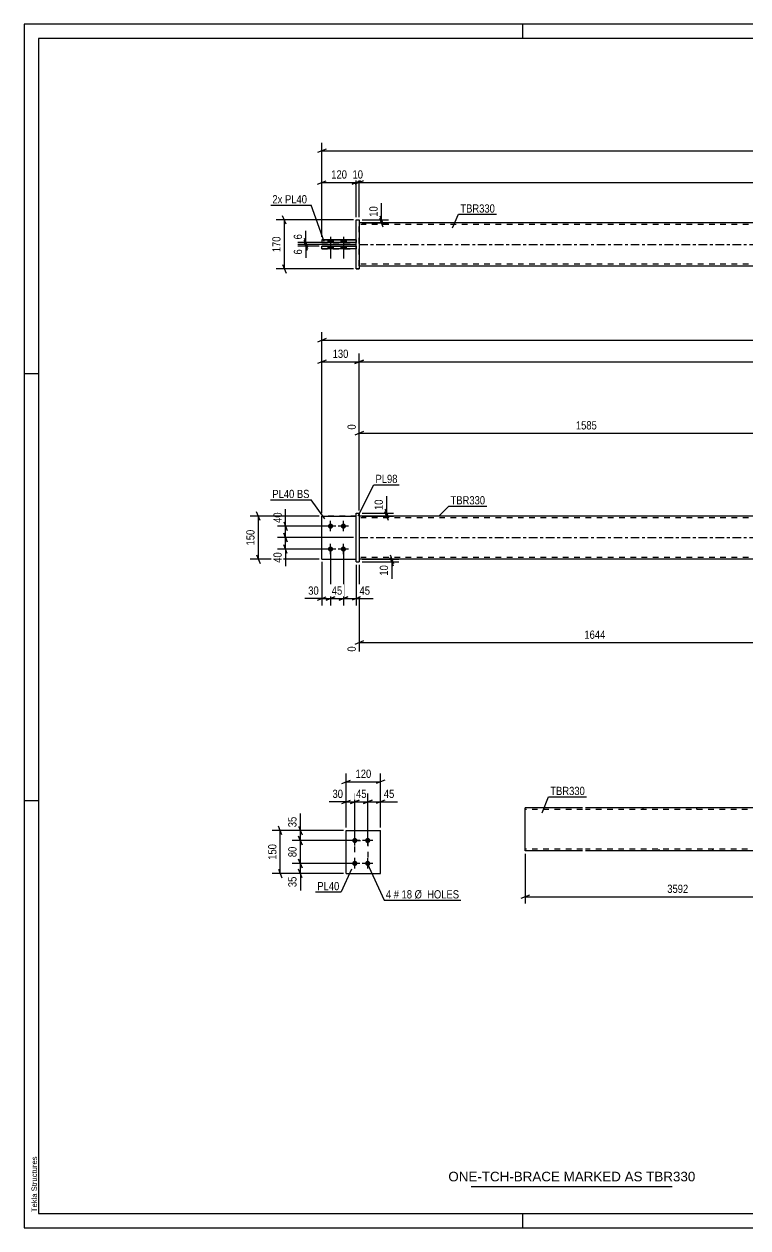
# Model space of a CAD drawing. Header units: millimetres. Extents: x 0 to 594, y 0 to 420.
# Drawn here: x 0 to 252.5, y 0 to 420 of the extents above; entities that cross this region are included whole.
import ezdxf

# ---------------------------------------------------------------- set-up
doc = ezdxf.new("R2010")
doc.units = ezdxf.units.MM
doc.linetypes.add('DXK_LINE_DOT2', pattern=[3.9198, 1.9599, -1.9599])
doc.linetypes.add('DXK_LINE_DOT3', pattern=[5.9187, 2.979, -0.9799, 0.9799, -0.9799])
doc.styles.add('Arial', font='ARIAL.TTF', dxfattribs={"height": 0.2})
doc.styles.add('Arial Narrow', font='ARIALN.TTF', dxfattribs={"height": 0.2})

# ---------------------------------------------------------------- blocks, each defined once
blk = doc.blocks.new('Unknown-580870372-1131')
at = {"color": 5, "linetype": 'Continuous'}
for p, q in [((594, 420), (0, 420)), ((0, 420), (0, 0)), ((174, 415), (174, 420)), ((589, 415), (5, 415)), ((5, 415), (5, 5)), ((5, 298), (0, 298)), ((5, 149), (0, 149)), ((5, 5), (589, 5)), ((174, 0), (174, 5)), ((0, 0), (594, 0))]:
    blk.add_line(p, q, dxfattribs=at)
at = {"color": 174, "linetype": 'Continuous', "style": 'Arial'}
blk.add_text('Tekla Structures', height=1.9102, rotation=90, dxfattribs=at).set_placement((4.5, 5.5))
blk = doc.blocks.new('Part-580870372-2129 - 2123')
at = {"color": 2, "linetype": 'Continuous'}
for p, q in [((112.36, 123.67), (112.36, 138.67)), ((112.36, 138.67), (124.36, 138.67)), ((124.36, 123.67), (124.36, 138.67)), ((112.36, 123.67), (112.36, 123.67)), ((112.36, 123.67), (124.36, 123.67)), ((124.36, 123.67), (124.36, 123.67))]:
    blk.add_line(p, q, dxfattribs=at)
at = {"color": 7, "linetype": 'DXK_LINE_DOT2'}
for p, q in [((112.36, 138.67), (124.36, 138.67)), ((112.36, 123.67), (112.36, 123.67)), ((112.36, 123.67), (124.36, 123.67)), ((124.36, 123.67), (124.36, 123.67))]:
    blk.add_line(p, q, dxfattribs=at)
blk = doc.blocks.new('Bolt-580870372-2162 - 2123')
at = {"linetype": 'Continuous'}
for points in [[(115.36, 134.27), (115.18, 134.29), (115, 134.35), (114.84, 134.45), (114.7, 134.57), (114.58, 134.72), (114.51, 134.9), (114.47, 135.08), (114.47, 135.27), (114.51, 135.45), (114.58, 135.62), (114.7, 135.78), (114.84, 135.9), (115, 136), (115.18, 136.05), (115.36, 136.07), (115.55, 136.05), (115.73, 136), (115.89, 135.9), (116.03, 135.78), (116.14, 135.62), (116.22, 135.45), (116.26, 135.27), (116.26, 135.08), (116.22, 134.9), (116.14, 134.72), (116.03, 134.57), (115.89, 134.45), (115.73, 134.35), (115.55, 134.29)], [(119.86, 134.27), (119.68, 134.29), (119.5, 134.35), (119.34, 134.45), (119.2, 134.57), (119.08, 134.72), (119.01, 134.9), (118.97, 135.08), (118.97, 135.27), (119.01, 135.45), (119.08, 135.62), (119.2, 135.78), (119.34, 135.9), (119.5, 136), (119.68, 136.05), (119.86, 136.07), (120.05, 136.05), (120.23, 136), (120.39, 135.9), (120.53, 135.78), (120.64, 135.62), (120.72, 135.45), (120.76, 135.27), (120.76, 135.08), (120.72, 134.9), (120.64, 134.72), (120.53, 134.57), (120.39, 134.45), (120.23, 134.35), (120.05, 134.29)], [(115.36, 126.27), (115.18, 126.29), (115, 126.35), (114.84, 126.45), (114.7, 126.57), (114.58, 126.72), (114.51, 126.9), (114.47, 127.08), (114.47, 127.27), (114.51, 127.45), (114.58, 127.62), (114.7, 127.78), (114.84, 127.9), (115, 128), (115.18, 128.05), (115.36, 128.07), (115.55, 128.05), (115.73, 128), (115.89, 127.9), (116.03, 127.78), (116.14, 127.62), (116.22, 127.45), (116.26, 127.27), (116.26, 127.08), (116.22, 126.9), (116.14, 126.72), (116.03, 126.57), (115.89, 126.45), (115.73, 126.35), (115.55, 126.29)], [(119.86, 126.27), (119.68, 126.29), (119.5, 126.35), (119.34, 126.45), (119.2, 126.57), (119.08, 126.72), (119.01, 126.9), (118.97, 127.08), (118.97, 127.27), (119.01, 127.45), (119.08, 127.62), (119.2, 127.78), (119.34, 127.9), (119.5, 128), (119.68, 128.05), (119.86, 128.07), (120.05, 128.05), (120.23, 128), (120.39, 127.9), (120.53, 127.78), (120.64, 127.62), (120.72, 127.45), (120.76, 127.27), (120.76, 127.08), (120.72, 126.9), (120.64, 126.72), (120.53, 126.57), (120.39, 126.45), (120.23, 126.35), (120.05, 126.29)]]:
    blk.add_hatch(color=1, dxfattribs=at).paths.add_polyline_path(points)
at = {"color": 1, "linetype": 'Continuous'}
for p, q in [((117.16, 135.17), (113.56, 135.17)), ((115.36, 133.37), (115.36, 136.97)), ((121.66, 135.17), (118.06, 135.17)), ((119.86, 133.37), (119.86, 136.97)), ((117.16, 127.17), (113.56, 127.17)), ((115.36, 125.37), (115.36, 128.97)), ((121.66, 127.17), (118.06, 127.17)), ((119.86, 125.37), (119.86, 128.97))]:
    blk.add_line(p, q, dxfattribs=at)
blk = doc.blocks.new('Part-580870372-1704 - 1676')
at = {"color": 2, "linetype": 'Continuous'}
for p, q in [((103.89, 233.34), (103.89, 248.34)), ((103.89, 248.34), (115.89, 248.34)), ((103.89, 233.34), (103.89, 233.34)), ((103.89, 233.34), (115.89, 233.34))]:
    blk.add_line(p, q, dxfattribs=at)
at = {"color": 7, "linetype": 'DXK_LINE_DOT2'}
for p, q in [((115.89, 248.34), (103.89, 248.34)), ((115.89, 233.34), (115.89, 248.34)), ((103.89, 233.34), (115.89, 233.34)), ((115.89, 233.34), (115.89, 233.34))]:
    blk.add_line(p, q, dxfattribs=at)
blk = doc.blocks.new('Part-580870372-1688 - 1676')
at = {"linetype": 'Continuous'}
blk.add_hatch(color=2, dxfattribs=at).paths.add_polyline_path([(446.08, 248.34), (445.28, 249.74), (446.88, 249.74)])
at = {"color": 2, "linetype": 'Continuous'}
for p, q in [((476.08, 248.34), (116.89, 248.34)), ((446.08, 248.34), (445.28, 249.74)), ((445.28, 249.74), (446.88, 249.74)), ((446.88, 249.74), (446.08, 248.34)), ((476.08, 233.34), (116.89, 233.34))]:
    blk.add_line(p, q, dxfattribs=at)
at = {"color": 7, "linetype": 'DXK_LINE_DOT2'}
for p, q in [((116.89, 248.34), (116.89, 233.34)), ((275.27, 248.34), (275.27, 247.74)), ((293.98, 248.34), (293.98, 247.74)), ((476.08, 248.34), (476.08, 233.34)), ((476.08, 247.74), (116.89, 247.74)), ((476.08, 233.94), (116.89, 233.94)), ((280.95, 233.34), (280.95, 233.94)), ((299.66, 233.34), (299.66, 233.94))]:
    blk.add_line(p, q, dxfattribs=at)
at = {"color": 7, "linetype": 'DXK_LINE_DOT3'}
blk.add_line((116.89, 240.84), (476.08, 240.84), dxfattribs=at)
at = {"color": 2, "linetype": 'Continuous'}
blk.add_circle((446.08, 249.24), 1, dxfattribs=at)
blk = doc.blocks.new('Part-580870372-1709 - 1676')
at = {"color": 7, "linetype": 'DXK_LINE_DOT2'}
for p, q in [((103.89, 233.34), (103.89, 248.34)), ((103.89, 248.34), (115.89, 248.34)), ((115.89, 248.34), (103.89, 248.34)), ((115.89, 233.34), (115.89, 248.34)), ((103.89, 233.34), (103.89, 233.34)), ((103.89, 233.34), (115.89, 233.34)), ((103.89, 233.34), (115.89, 233.34)), ((115.89, 233.34), (115.89, 233.34))]:
    blk.add_line(p, q, dxfattribs=at)
blk = doc.blocks.new('Part-580870372-1714 - 1676')
at = {"color": 2, "linetype": 'Continuous'}
for p, q in [((115.89, 249.34), (116.89, 249.34)), ((115.89, 249.34), (116.89, 249.34)), ((115.89, 232.34), (115.89, 249.34)), ((116.89, 249.34), (116.89, 249.34)), ((116.89, 249.34), (116.89, 249.34)), ((116.89, 249.34), (116.89, 232.34)), ((115.89, 232.34), (116.89, 232.34))]:
    blk.add_line(p, q, dxfattribs=at)
at = {"color": 7, "linetype": 'DXK_LINE_DOT2'}
blk.add_line((115.89, 232.34), (116.89, 232.34), dxfattribs=at)
blk = doc.blocks.new('Bolt-580870372-1721 - 1676')
at = {"linetype": 'Continuous'}
for points in [[(106.89, 245.74), (107.07, 245.72), (107.25, 245.66), (107.42, 245.57), (107.56, 245.44), (107.67, 245.29), (107.74, 245.12), (107.78, 244.93), (107.78, 244.75), (107.74, 244.56), (107.67, 244.39), (107.56, 244.24), (107.42, 244.11), (107.25, 244.02), (107.07, 243.96), (106.89, 243.94), (106.7, 243.96), (106.52, 244.02), (106.36, 244.11), (106.22, 244.24), (106.11, 244.39), (106.03, 244.56), (105.99, 244.75), (105.99, 244.93), (106.03, 245.12), (106.11, 245.29), (106.22, 245.44), (106.36, 245.57), (106.52, 245.66), (106.7, 245.72)], [(111.39, 245.74), (111.57, 245.72), (111.75, 245.66), (111.92, 245.57), (112.06, 245.44), (112.17, 245.29), (112.24, 245.12), (112.28, 244.93), (112.28, 244.75), (112.24, 244.56), (112.17, 244.39), (112.06, 244.24), (111.92, 244.11), (111.75, 244.02), (111.57, 243.96), (111.39, 243.94), (111.2, 243.96), (111.02, 244.02), (110.86, 244.11), (110.72, 244.24), (110.61, 244.39), (110.53, 244.56), (110.49, 244.75), (110.49, 244.93), (110.53, 245.12), (110.61, 245.29), (110.72, 245.44), (110.86, 245.57), (111.02, 245.66), (111.2, 245.72)], [(106.89, 237.74), (107.07, 237.72), (107.25, 237.66), (107.42, 237.57), (107.56, 237.44), (107.67, 237.29), (107.74, 237.12), (107.78, 236.93), (107.78, 236.75), (107.74, 236.56), (107.67, 236.39), (107.56, 236.24), (107.42, 236.11), (107.25, 236.02), (107.07, 235.96), (106.89, 235.94), (106.7, 235.96), (106.52, 236.02), (106.36, 236.11), (106.22, 236.24), (106.11, 236.39), (106.03, 236.56), (105.99, 236.75), (105.99, 236.93), (106.03, 237.12), (106.11, 237.29), (106.22, 237.44), (106.36, 237.57), (106.52, 237.66), (106.7, 237.72)], [(111.39, 237.74), (111.57, 237.72), (111.75, 237.66), (111.92, 237.57), (112.06, 237.44), (112.17, 237.29), (112.24, 237.12), (112.28, 236.93), (112.28, 236.75), (112.24, 236.56), (112.17, 236.39), (112.06, 236.24), (111.92, 236.11), (111.75, 236.02), (111.57, 235.96), (111.39, 235.94), (111.2, 235.96), (111.02, 236.02), (110.86, 236.11), (110.72, 236.24), (110.61, 236.39), (110.53, 236.56), (110.49, 236.75), (110.49, 236.93), (110.53, 237.12), (110.61, 237.29), (110.72, 237.44), (110.86, 237.57), (111.02, 237.66), (111.2, 237.72)]]:
    blk.add_hatch(color=1, dxfattribs=at).paths.add_polyline_path(points)
at = {"color": 1, "linetype": 'Continuous'}
for p, q in [((108.69, 244.84), (105.09, 244.84)), ((106.89, 243.04), (106.89, 246.64)), ((113.19, 244.84), (109.59, 244.84)), ((111.39, 243.04), (111.39, 246.64)), ((108.69, 236.84), (105.09, 236.84)), ((106.89, 235.04), (106.89, 238.64)), ((113.19, 236.84), (109.59, 236.84)), ((111.39, 235.04), (111.39, 238.64))]:
    blk.add_line(p, q, dxfattribs=at)
blk = doc.blocks.new('Part-580870372-1399 - 1368')
at = {"color": 2, "linetype": 'Continuous'}
for p, q in [((115.89, 351.66), (116.89, 351.66)), ((115.89, 334.65), (115.89, 351.66)), ((115.89, 351.65), (116.89, 351.65)), ((116.89, 351.65), (116.89, 351.66)), ((116.89, 351.66), (116.89, 334.65)), ((116.89, 334.65), (115.89, 334.65))]:
    blk.add_line(p, q, dxfattribs=at)
at = {"color": 7, "linetype": 'DXK_LINE_DOT2'}
for p, q in [((115.89, 334.66), (116.89, 334.66)), ((115.89, 334.65), (115.89, 334.66))]:
    blk.add_line(p, q, dxfattribs=at)
blk = doc.blocks.new('Part-580870372-1419 - 1368')
at = {"color": 2, "linetype": 'Continuous'}
for p, q in [((103.89, 342.56), (115.89, 342.56)), ((103.89, 341.55), (103.89, 342.55)), ((115.89, 342.55), (103.89, 342.55)), ((115.89, 341.55), (103.89, 341.55))]:
    blk.add_line(p, q, dxfattribs=at)
at = {"color": 7, "linetype": 'DXK_LINE_DOT2'}
for p, q in [((103.89, 342.55), (103.89, 342.56)), ((103.89, 342.56), (103.89, 342.55)), ((103.89, 341.56), (115.89, 341.56)), ((115.89, 342.56), (115.89, 341.55))]:
    blk.add_line(p, q, dxfattribs=at)
blk = doc.blocks.new('Bolt-580870372-1371 - 1368')
at = {"linetype": 'Continuous'}
for points in [[(105.99, 343.75), (107.79, 343.75), (107.79, 344.75), (105.99, 344.75)], [(105.99, 343.75), (107.79, 343.75), (107.79, 344.75), (105.99, 344.75)], [(110.49, 343.75), (112.29, 343.75), (112.29, 344.75), (110.49, 344.75)], [(110.49, 343.75), (112.29, 343.75), (112.29, 344.75), (110.49, 344.75)], [(105.99, 341.55), (107.79, 341.55), (107.79, 342.55), (105.99, 342.55)], [(105.99, 341.55), (107.79, 341.55), (107.79, 342.55), (105.99, 342.55)], [(110.49, 341.55), (112.29, 341.55), (112.29, 342.55), (110.49, 342.55)], [(110.49, 341.55), (112.29, 341.55), (112.29, 342.55), (110.49, 342.55)]]:
    blk.add_hatch(color=1, dxfattribs=at).paths.add_polyline_path(points)
at = {"color": 1, "linetype": 'Continuous'}
for p, q in [((105.99, 344.75), (105.99, 343.75)), ((105.99, 344.75), (105.99, 343.75)), ((106.89, 345.75), (106.89, 338.25)), ((106.89, 345.75), (106.89, 338.25)), ((107.79, 344.75), (107.79, 343.75)), ((107.79, 344.75), (107.79, 343.75)), ((110.49, 344.75), (110.49, 343.75)), ((110.49, 344.75), (110.49, 343.75)), ((111.39, 345.75), (111.39, 338.25)), ((111.39, 345.75), (111.39, 338.25)), ((112.29, 344.75), (112.29, 343.75)), ((112.29, 344.75), (112.29, 343.75)), ((105.99, 342.55), (105.99, 341.55)), ((105.99, 342.55), (105.99, 341.55)), ((107.79, 342.55), (107.79, 341.55)), ((107.79, 342.55), (107.79, 341.55)), ((110.49, 342.55), (110.49, 341.55)), ((110.49, 342.55), (110.49, 341.55)), ((112.29, 342.55), (112.29, 341.55)), ((112.29, 342.55), (112.29, 341.55))]:
    blk.add_line(p, q, dxfattribs=at)
blk = doc.blocks.new('Part-580870372-1414 - 1368')
at = {"color": 2, "linetype": 'Continuous'}
for p, q in [((103.89, 344.76), (115.89, 344.76)), ((115.89, 344.75), (103.89, 344.75)), ((103.89, 344.75), (103.89, 343.75)), ((115.89, 343.75), (103.89, 343.75))]:
    blk.add_line(p, q, dxfattribs=at)
at = {"color": 7, "linetype": 'DXK_LINE_DOT2'}
for p, q in [((103.89, 344.75), (103.89, 344.76)), ((103.89, 344.76), (103.89, 344.75)), ((115.89, 344.76), (115.89, 343.75)), ((103.89, 343.76), (115.89, 343.76))]:
    blk.add_line(p, q, dxfattribs=at)
blk = doc.blocks.new('Part-580870372-1462 - 1368')
at = {"linetype": 'Continuous'}
blk.add_hatch(color=2, dxfattribs=at).paths.add_polyline_path([(446.08, 343.15), (445.28, 344.55), (446.88, 344.55)])
at = {"color": 2, "linetype": 'Continuous'}
for p, q in [((476.08, 350.65), (116.89, 350.65)), ((446.08, 343.15), (445.28, 344.55)), ((445.28, 344.55), (446.88, 344.55)), ((446.88, 344.55), (446.08, 343.15)), ((275.27, 343.85), (293.98, 343.85)), ((275.27, 343.85), (275.27, 343.75)), ((275.27, 342.55), (275.27, 342.45)), ((275.27, 342.45), (275.27, 342.45)), ((293.98, 342.45), (275.27, 342.45)), ((280.95, 343.85), (280.95, 343.75)), ((280.95, 342.46), (280.95, 342.55)), ((293.98, 342.46), (280.95, 342.46)), ((280.95, 342.46), (280.95, 342.46)), ((293.98, 343.85), (293.98, 342.45)), ((116.89, 335.65), (476.08, 335.65))]:
    blk.add_line(p, q, dxfattribs=at)
at = {"color": 7, "linetype": 'DXK_LINE_DOT2'}
for p, q in [((116.89, 335.65), (116.89, 350.65)), ((476.08, 350.05), (116.89, 350.05)), ((476.08, 335.65), (476.08, 350.65)), ((293.98, 343.85), (275.27, 343.85)), ((275.27, 342.45), (275.27, 343.75)), ((275.27, 342.45), (293.98, 342.45)), ((280.95, 343.86), (280.95, 343.85)), ((280.95, 343.85), (280.95, 343.86)), ((280.95, 343.86), (299.66, 343.86)), ((280.95, 343.86), (280.95, 343.86)), ((280.95, 343.86), (299.66, 343.86)), ((280.95, 343.75), (280.95, 342.46)), ((280.95, 342.46), (299.66, 342.46)), ((299.66, 342.46), (293.98, 342.46)), ((299.66, 343.86), (299.66, 342.46)), ((476.08, 336.25), (116.89, 336.25))]:
    blk.add_line(p, q, dxfattribs=at)
at = {"color": 7, "linetype": 'DXK_LINE_DOT3'}
blk.add_line((116.89, 343.15), (476.08, 343.15), dxfattribs=at)
at = {"color": 2, "linetype": 'Continuous'}
blk.add_circle((446.08, 344.05), 1, dxfattribs=at)
blk = doc.blocks.new('Part-580870372-2399 - 2391')
at = {"color": 2, "linetype": 'Continuous'}
for p, q in [((194.81, 146.53), (174.81, 146.53)), ((174.81, 131.62), (174.81, 146.53)), ((260.2, 146.53), (195.81, 146.53)), ((281.2, 146.53), (261.2, 146.53)), ((281.2, 146.53), (281.2, 146.44)), ((281.2, 146.44), (281.2, 145.33)), ((281.2, 145.33), (281.2, 132.73)), ((174.81, 131.53), (174.81, 131.62)), ((194.81, 131.53), (174.81, 131.53)), ((260.2, 131.53), (195.81, 131.53)), ((281.2, 131.53), (261.2, 131.53)), ((281.2, 131.53), (281.2, 132.73))]:
    blk.add_line(p, q, dxfattribs=at)
at = {"color": 7, "linetype": 'DXK_LINE_DOT2'}
for p, q in [((194.81, 145.93), (174.81, 145.93)), ((260.2, 145.93), (195.81, 145.93)), ((215.81, 146.53), (215.81, 145.93)), ((234.52, 146.53), (234.52, 145.93)), ((281.2, 145.93), (261.2, 145.93)), ((281.2, 145.33), (281.2, 146.18)), ((174.81, 132.13), (174.81, 132.18)), ((194.81, 132.13), (174.81, 132.13)), ((260.2, 132.13), (195.81, 132.13)), ((221.49, 131.53), (221.49, 132.13)), ((240.2, 131.53), (240.2, 132.13)), ((281.2, 132.13), (261.2, 132.13)), ((281.2, 132.18), (281.2, 132.5)), ((281.2, 132.13), (281.2, 132.18))]:
    blk.add_line(p, q, dxfattribs=at)
blk = doc.blocks.new('Rectangle-580870372-2346 - 2123')
at = {"color": 1, "linetype": 'DXK_LINE_DOT2'}
blk.add_lwpolyline([(115.36, 135.17), (119.86, 135.17), (119.86, 127.17), (115.36, 127.17), (115.36, 135.17)], close=True, dxfattribs=at)
blk = doc.blocks.new('StraightDimension-580870372-2262 - 2123')
at = {"color": 7, "linetype": 'Continuous'}
for p, q in [((111.36, 138.67), (93.51, 138.67)), ((95.76, 140.17), (96.96, 137.17)), ((96.36, 135.17), (96.36, 138.67)), ((114.36, 135.17), (93.51, 135.17)), ((96.96, 133.67), (95.76, 136.67))]:
    blk.add_line(p, q, dxfattribs=at)
at = {"color": 0}
blk.add_wipeout([(95.61, 144.05), (91.41, 144.05), (91.41, 139.2), (95.61, 139.2)], dxfattribs=at)
at = {"color": 7, "linetype": 'Continuous'}
blk.add_line((96.36, 138.67), (96.36, 144.58), dxfattribs=at)
blk.add_line((96.36, 138.67), (96.36, 144.58), dxfattribs=at)
at = {"color": 3, "style": 'Arial Narrow'}
blk.add_text('35', height=2.863, rotation=90.0002, dxfattribs=at).set_placement((95.01, 139.8))
blk = doc.blocks.new('StraightDimension-580870372-2239 - 2123')
at = {"color": 7, "linetype": 'Continuous'}
for p, q in [((114.36, 127.17), (93.51, 127.17)), ((95.76, 128.67), (96.96, 125.67)), ((96.36, 123.67), (96.36, 127.17)), ((111.36, 123.67), (93.51, 123.67)), ((96.96, 122.17), (95.76, 125.17))]:
    blk.add_line(p, q, dxfattribs=at)
at = {"color": 0}
blk.add_wipeout([(95.61, 123.15), (91.41, 123.15), (91.41, 118.29), (95.61, 118.29)], dxfattribs=at)
at = {"color": 7, "linetype": 'Continuous'}
blk.add_line((96.36, 123.67), (96.36, 117.77), dxfattribs=at)
blk.add_line((96.36, 123.67), (96.36, 117.77), dxfattribs=at)
at = {"color": 3, "style": 'Arial Narrow'}
blk.add_text('35', height=2.863, rotation=90.0002, dxfattribs=at).set_placement((95.01, 118.89))
blk = doc.blocks.new('StraightDimension-580870372-2252 - 2123')
at = {"color": 7, "linetype": 'Continuous'}
for p, q in [((114.36, 135.17), (93.51, 135.17)), ((95.76, 136.67), (96.96, 133.67)), ((96.36, 127.17), (96.36, 135.17)), ((114.36, 127.17), (93.51, 127.17)), ((96.96, 125.67), (95.76, 128.67))]:
    blk.add_line(p, q, dxfattribs=at)
at = {"color": 0}
blk.add_wipeout([(95.61, 133.6), (91.41, 133.6), (91.41, 128.75), (95.61, 128.75)], dxfattribs=at)
at = {"color": 3, "style": 'Arial Narrow'}
blk.add_text('80', height=2.863, rotation=90.0002, dxfattribs=at).set_placement((95.01, 129.35))
blk = doc.blocks.new('StraightDimension-580870372-2276 - 2123')
at = {"color": 7, "linetype": 'Continuous'}
for p, q in [((111.36, 138.67), (86.51, 138.67)), ((89.96, 137.17), (88.76, 140.17)), ((89.36, 123.67), (89.36, 138.67)), ((111.36, 123.67), (86.51, 123.67)), ((88.76, 125.17), (89.96, 122.17))]:
    blk.add_line(p, q, dxfattribs=at)
at = {"color": 0}
blk.add_wipeout([(88.61, 134.52), (84.41, 134.52), (84.41, 127.83), (88.61, 127.83)], dxfattribs=at)
at = {"color": 3, "style": 'Arial Narrow'}
blk.add_text('150', height=2.863, rotation=90.0002, dxfattribs=at).set_placement((88.01, 128.43))
blk = doc.blocks.new('StraightDimension-580870372-2293 - 2123')
at = {"color": 7, "linetype": 'Continuous'}
for p, q in [((112.36, 139.67), (112.36, 151.52)), ((115.36, 136.17), (115.36, 151.52)), ((110.86, 148.07), (113.86, 149.27)), ((112.36, 148.67), (115.36, 148.67)), ((116.86, 149.27), (113.86, 148.07))]:
    blk.add_line(p, q, dxfattribs=at)
at = {"color": 0}
blk.add_wipeout([(111.84, 149.42), (111.84, 153.62), (106.98, 153.62), (106.98, 149.42)], dxfattribs=at)
at = {"color": 7, "linetype": 'Continuous'}
blk.add_line((112.36, 148.67), (106.46, 148.67), dxfattribs=at)
blk.add_line((112.36, 148.67), (106.46, 148.67), dxfattribs=at)
at = {"color": 3, "style": 'Arial Narrow'}
blk.add_text('30', height=2.863, dxfattribs=at).set_placement((107.58, 150.02))
blk = doc.blocks.new('StraightDimension-580870372-2306 - 2123')
at = {"color": 7, "linetype": 'Continuous'}
for p, q in [((115.36, 136.17), (115.36, 151.52)), ((119.86, 136.17), (119.86, 151.52)), ((113.86, 148.07), (116.86, 149.27)), ((115.36, 148.67), (119.86, 148.67)), ((121.36, 149.27), (118.36, 148.07))]:
    blk.add_line(p, q, dxfattribs=at)
at = {"color": 0}
blk.add_wipeout([(120.04, 149.42), (120.04, 153.62), (115.19, 153.62), (115.19, 149.42)], dxfattribs=at)
at = {"color": 3, "style": 'Arial Narrow'}
blk.add_text('45', height=2.863, dxfattribs=at).set_placement((115.79, 150.02))
blk = doc.blocks.new('StraightDimension-580870372-2316 - 2123')
at = {"color": 7, "linetype": 'Continuous'}
for p, q in [((119.86, 136.17), (119.86, 151.52)), ((124.36, 139.67), (124.36, 151.52)), ((118.36, 148.07), (121.36, 149.27)), ((119.86, 148.67), (124.36, 148.67)), ((125.86, 149.27), (122.86, 148.07))]:
    blk.add_line(p, q, dxfattribs=at)
at = {"color": 0}
blk.add_wipeout([(129.75, 149.42), (129.75, 153.62), (124.89, 153.62), (124.89, 149.42)], dxfattribs=at)
at = {"color": 7, "linetype": 'Continuous'}
blk.add_line((124.36, 148.67), (130.27, 148.67), dxfattribs=at)
blk.add_line((124.36, 148.67), (130.27, 148.67), dxfattribs=at)
at = {"color": 3, "style": 'Arial Narrow'}
blk.add_text('45', height=2.863, dxfattribs=at).set_placement((125.49, 150.02))
blk = doc.blocks.new('StraightDimension-580870372-2330 - 2123')
at = {"color": 7, "linetype": 'Continuous'}
for p, q in [((110.86, 155.07), (113.86, 156.27)), ((112.36, 139.67), (112.36, 158.52)), ((112.36, 155.67), (124.36, 155.67)), ((125.86, 156.27), (122.86, 155.07)), ((124.36, 139.67), (124.36, 158.52))]:
    blk.add_line(p, q, dxfattribs=at)
at = {"color": 0}
blk.add_wipeout([(121.71, 156.42), (121.71, 160.62), (115.02, 160.62), (115.02, 156.42)], dxfattribs=at)
at = {"color": 3, "style": 'Arial Narrow'}
blk.add_text('120', height=2.863, dxfattribs=at).set_placement((115.62, 157.02))
blk = doc.blocks.new('StraightDimension-580870372-1876 - 1676')
at = {"color": 7, "linetype": 'Continuous'}
for p, q in [((117.89, 233.34), (130.69, 233.34)), ((117.89, 232.34), (130.69, 232.34)), ((127.69, 234.84), (128.89, 231.84)), ((128.89, 230.84), (127.69, 233.84)), ((128.29, 232.34), (128.29, 233.34))]:
    blk.add_line(p, q, dxfattribs=at)
at = {"color": 0}
blk.add_wipeout([(127.54, 231.81), (123.34, 231.81), (123.34, 226.96), (127.54, 226.96)], dxfattribs=at)
at = {"color": 7, "linetype": 'Continuous'}
blk.add_line((128.29, 232.34), (128.29, 226.43), dxfattribs=at)
blk.add_line((128.29, 232.34), (128.29, 226.43), dxfattribs=at)
at = {"color": 3, "style": 'Arial Narrow'}
blk.add_text('10', height=2.863, rotation=90.0002, dxfattribs=at).set_placement((126.94, 227.56))
blk = doc.blocks.new('StraightDimension-580870372-1812 - 1676')
at = {"color": 7, "linetype": 'Continuous'}
for p, q in [((106.89, 235.84), (106.89, 217.17)), ((103.89, 232.34), (103.89, 217.17)), ((102.39, 218.97), (105.39, 220.17)), ((103.89, 219.57), (106.89, 219.57)), ((108.39, 220.17), (105.39, 218.97))]:
    blk.add_line(p, q, dxfattribs=at)
at = {"color": 0}
blk.add_wipeout([(103.36, 220.32), (103.36, 224.52), (98.51, 224.52), (98.51, 220.32)], dxfattribs=at)
at = {"color": 7, "linetype": 'Continuous'}
blk.add_line((103.89, 219.57), (97.98, 219.57), dxfattribs=at)
blk.add_line((103.89, 219.57), (97.98, 219.57), dxfattribs=at)
at = {"color": 3, "style": 'Arial Narrow'}
blk.add_text('30', height=2.863, dxfattribs=at).set_placement((99.11, 220.92))
blk = doc.blocks.new('StraightDimension-580870372-2854 - 1676')
at = {"color": 7, "linetype": 'Continuous'}
for p, q in [((116.89, 231.34), (116.89, 201.06)), ((281.29, 232.34), (281.29, 195.58)), ((118.39, 204.79), (115.39, 203.59)), ((116.89, 204.19), (281.29, 204.19)), ((279.79, 203.59), (282.79, 204.79))]:
    blk.add_line(p, q, dxfattribs=at)
at = {"color": 0}
blk.add_wipeout([(203.34, 204.94), (203.34, 209.14), (194.83, 209.14), (194.83, 204.94)], dxfattribs=at)
at = {"color": 0, "linetype": 'Continuous'}
for points in [[(116.29, 203.49), (112.09, 203.49), (112.09, 200.46), (116.29, 200.46)], [(280.69, 203.49), (276.49, 203.49), (276.49, 194.98), (280.69, 194.98)]]:
    blk.add_wipeout(points, dxfattribs=at)
at = {"color": 3, "style": 'Arial Narrow'}
blk.add_text('1644', height=2.863, dxfattribs=at).set_placement((195.43, 205.54))
at = {"color": 3, "linetype": 'Continuous', "style": 'Arial Narrow'}
for s, height, p in [('0', 2.86, (115.69, 201.06)), ('1644', 2.863, (280.09, 195.58))]:
    blk.add_text(s, height=height, rotation=90.0002, dxfattribs=at).set_placement(p)
blk = doc.blocks.new('StraightDimension-580870372-3747 - 1676')
at = {"color": 7, "linetype": 'Continuous'}
for p, q in [((105.39, 302.79), (102.39, 301.59)), ((103.89, 249.34), (103.89, 305.04)), ((115.39, 301.59), (118.39, 302.79)), ((116.89, 250.34), (116.89, 305.04)), ((103.89, 302.19), (116.89, 302.19))]:
    blk.add_line(p, q, dxfattribs=at)
at = {"color": 0}
blk.add_wipeout([(113.73, 302.94), (113.73, 307.14), (107.04, 307.14), (107.04, 302.94)], dxfattribs=at)
at = {"color": 3, "style": 'Arial Narrow'}
blk.add_text('130', height=2.863, dxfattribs=at).set_placement((107.64, 303.54))
blk = doc.blocks.new('StraightDimension-580870372-2736 - 1676')
at = {"color": 7, "linetype": 'Continuous'}
for p, q in [((275.37, 249.34), (275.37, 290.35)), ((118.39, 277.83), (115.39, 276.63)), ((116.89, 250.34), (116.89, 280.36)), ((116.89, 277.23), (275.37, 277.23)), ((273.87, 276.63), (276.87, 277.83))]:
    blk.add_line(p, q, dxfattribs=at)
at = {"color": 0, "linetype": 'Continuous'}
for points in [[(274.77, 290.95), (270.57, 290.95), (270.57, 282.43), (274.77, 282.43)], [(116.29, 280.96), (112.09, 280.96), (112.09, 277.93), (116.29, 277.93)]]:
    blk.add_wipeout(points, dxfattribs=at)
at = {"color": 0}
blk.add_wipeout([(200.38, 277.98), (200.38, 282.18), (191.87, 282.18), (191.87, 277.98)], dxfattribs=at)
at = {"color": 3, "linetype": 'Continuous', "style": 'Arial Narrow'}
for s, height, p in [('1585', 2.863, (274.17, 283.03)), ('0', 2.86, (115.69, 278.53))]:
    blk.add_text(s, height=height, rotation=90.0002, dxfattribs=at).set_placement(p)
at = {"color": 3, "style": 'Arial Narrow'}
blk.add_text('1585', height=2.863, dxfattribs=at).set_placement((192.47, 278.58))
blk = doc.blocks.new('StraightDimension-580870372-3701 - 1676')
at = {"color": 7, "linetype": 'Continuous'}
for p, q in [((105.89, 244.84), (88.34, 244.84)), ((90.59, 246.34), (91.79, 243.34)), ((91.19, 240.84), (91.19, 244.84)), ((114.89, 240.84), (88.34, 240.84)), ((91.79, 239.34), (90.59, 242.34))]:
    blk.add_line(p, q, dxfattribs=at)
at = {"color": 0}
blk.add_wipeout([(90.44, 250.22), (86.24, 250.22), (86.24, 245.37), (90.44, 245.37)], dxfattribs=at)
at = {"color": 7, "linetype": 'Continuous'}
blk.add_line((91.19, 244.84), (91.19, 250.75), dxfattribs=at)
blk.add_line((91.19, 244.84), (91.19, 250.75), dxfattribs=at)
at = {"color": 3, "style": 'Arial Narrow'}
blk.add_text('40', height=2.863, rotation=90.0002, dxfattribs=at).set_placement((89.84, 245.97))
blk = doc.blocks.new('StraightDimension-580870372-1798 - 1676')
at = {"color": 7, "linetype": 'Continuous'}
for p, q in [((111.39, 235.84), (111.39, 217.17)), ((115.89, 231.34), (115.89, 217.17)), ((109.89, 218.97), (112.89, 220.17)), ((111.39, 219.57), (115.89, 219.57)), ((117.39, 220.17), (114.39, 218.97))]:
    blk.add_line(p, q, dxfattribs=at)
at = {"color": 0}
blk.add_wipeout([(121.27, 220.32), (121.27, 224.52), (116.41, 224.52), (116.41, 220.32)], dxfattribs=at)
at = {"color": 7, "linetype": 'Continuous'}
blk.add_line((115.89, 219.57), (121.79, 219.57), dxfattribs=at)
blk.add_line((115.89, 219.57), (121.79, 219.57), dxfattribs=at)
at = {"color": 3, "style": 'Arial Narrow'}
blk.add_text('45', height=2.863, dxfattribs=at).set_placement((117.01, 220.92))
blk = doc.blocks.new('StraightDimension-580870372-1805 - 1676')
at = {"color": 7, "linetype": 'Continuous'}
for p, q in [((106.89, 235.84), (106.89, 217.17)), ((111.39, 235.84), (111.39, 217.17)), ((105.39, 218.97), (108.39, 220.17)), ((106.89, 219.57), (111.39, 219.57)), ((112.89, 220.17), (109.89, 218.97))]:
    blk.add_line(p, q, dxfattribs=at)
at = {"color": 0}
blk.add_wipeout([(111.56, 220.32), (111.56, 224.52), (106.71, 224.52), (106.71, 220.32)], dxfattribs=at)
at = {"color": 3, "style": 'Arial Narrow'}
blk.add_text('45', height=2.863, dxfattribs=at).set_placement((107.31, 220.92))
blk = doc.blocks.new('StraightDimension-580870372-1885 - 1676')
at = {"color": 7, "linetype": 'Continuous'}
for p, q in [((117.89, 249.34), (128.88, 249.34)), ((117.89, 248.34), (128.88, 248.34)), ((125.88, 250.84), (127.08, 247.84)), ((127.08, 246.84), (125.88, 249.84)), ((126.48, 248.34), (126.48, 249.34))]:
    blk.add_line(p, q, dxfattribs=at)
at = {"color": 0}
blk.add_wipeout([(125.73, 254.72), (121.53, 254.72), (121.53, 249.86), (125.73, 249.86)], dxfattribs=at)
at = {"color": 7, "linetype": 'Continuous'}
blk.add_line((126.48, 249.34), (126.48, 255.25), dxfattribs=at)
blk.add_line((126.48, 249.34), (126.48, 255.25), dxfattribs=at)
at = {"color": 3, "style": 'Arial Narrow'}
blk.add_text('10', height=2.863, rotation=90.0002, dxfattribs=at).set_placement((125.13, 250.47))
blk = doc.blocks.new('StraightDimension-580870372-1946 - 1676')
at = {"color": 7, "linetype": 'Continuous'}
for p, q in [((102.89, 248.34), (78.87, 248.34)), ((82.32, 246.84), (81.12, 249.84)), ((81.72, 233.34), (81.72, 248.34)), ((102.89, 233.34), (78.87, 233.34)), ((81.12, 234.84), (82.32, 231.84))]:
    blk.add_line(p, q, dxfattribs=at)
at = {"color": 0}
blk.add_wipeout([(80.97, 244.18), (76.77, 244.18), (76.77, 237.5), (80.97, 237.5)], dxfattribs=at)
at = {"color": 3, "style": 'Arial Narrow'}
blk.add_text('150', height=2.863, rotation=90.0002, dxfattribs=at).set_placement((80.37, 238.1))
blk = doc.blocks.new('StraightDimension-580870372-3702 - 1676')
at = {"color": 7, "linetype": 'Continuous'}
for p, q in [((114.89, 240.84), (88.34, 240.84)), ((90.59, 242.34), (91.79, 239.34)), ((91.19, 236.84), (91.19, 240.84)), ((105.89, 236.84), (88.34, 236.84)), ((91.79, 235.34), (90.59, 238.34))]:
    blk.add_line(p, q, dxfattribs=at)
at = {"color": 0}
blk.add_wipeout([(90.44, 236.32), (86.24, 236.32), (86.24, 231.46), (90.44, 231.46)], dxfattribs=at)
at = {"color": 7, "linetype": 'Continuous'}
blk.add_line((91.19, 236.84), (91.19, 230.93), dxfattribs=at)
blk.add_line((91.19, 236.84), (91.19, 230.93), dxfattribs=at)
at = {"color": 3, "style": 'Arial Narrow'}
blk.add_text('40', height=2.863, rotation=90.0002, dxfattribs=at).set_placement((89.84, 232.06))
blk = doc.blocks.new('StraightDimension-580870372-3746 - 1676')
at = {"color": 7, "linetype": 'Continuous'}
for p, q in [((118.39, 302.79), (115.39, 301.59)), ((116.89, 250.34), (116.89, 305.04)), ((474.58, 301.59), (477.58, 302.79)), ((476.08, 250.34), (476.08, 305.04)), ((116.89, 302.19), (476.08, 302.19))]:
    blk.add_line(p, q, dxfattribs=at)
at = {"color": 0}
blk.add_wipeout([(300.74, 302.94), (300.74, 307.14), (292.23, 307.14), (292.23, 302.94)], dxfattribs=at)
at = {"color": 3, "style": 'Arial Narrow'}
blk.add_text('3592', height=2.863, dxfattribs=at).set_placement((292.83, 303.54))
blk = doc.blocks.new('StraightDimension-580870372-3843 - 1676')
at = {"color": 7, "linetype": 'Continuous'}
for p, q in [((103.89, 249.34), (103.89, 312.52)), ((489.08, 249.34), (489.08, 312.52)), ((105.39, 310.27), (102.39, 309.07)), ((103.89, 309.67), (489.08, 309.67)), ((487.58, 309.07), (490.58, 310.27))]:
    blk.add_line(p, q, dxfattribs=at)
at = {"color": 0}
blk.add_wipeout([(300.74, 310.42), (300.74, 314.62), (292.23, 314.62), (292.23, 310.42)], dxfattribs=at)
at = {"color": 3, "style": 'Arial Narrow'}
blk.add_text('3852', height=2.863, dxfattribs=at).set_placement((292.83, 311.02))
blk = doc.blocks.new('StraightDimension-580870372-1579 - 1368')
at = {"color": 7, "linetype": 'Continuous'}
for p, q in [((116.89, 352.65), (116.89, 367.6)), ((476.08, 352.66), (476.08, 367.6)), ((118.39, 365.35), (115.39, 364.15)), ((116.89, 364.75), (476.08, 364.75)), ((474.58, 364.15), (477.58, 365.35))]:
    blk.add_line(p, q, dxfattribs=at)
at = {"color": 0}
blk.add_wipeout([(300.74, 365.5), (300.74, 369.7), (292.23, 369.7), (292.23, 365.5)], dxfattribs=at)
at = {"color": 3, "style": 'Arial Narrow'}
blk.add_text('3592', height=2.863, dxfattribs=at).set_placement((292.83, 366.1))
blk = doc.blocks.new('StraightDimension-580870372-1474 - 1368')
at = {"color": 7, "linetype": 'Continuous'}
for p, q in [((124.06, 353.15), (125.26, 350.15)), ((117.89, 351.65), (127.06, 351.65)), ((117.89, 350.65), (127.06, 350.65)), ((125.26, 349.15), (124.06, 352.15)), ((124.66, 350.65), (124.66, 351.65))]:
    blk.add_line(p, q, dxfattribs=at)
at = {"color": 0}
blk.add_wipeout([(123.91, 357.03), (119.71, 357.03), (119.71, 352.18), (123.91, 352.18)], dxfattribs=at)
at = {"color": 7, "linetype": 'Continuous'}
blk.add_line((124.66, 351.65), (124.66, 357.56), dxfattribs=at)
blk.add_line((124.66, 351.65), (124.66, 357.56), dxfattribs=at)
at = {"color": 3, "style": 'Arial Narrow'}
blk.add_text('10', height=2.863, rotation=90.0002, dxfattribs=at).set_placement((123.31, 352.78))
blk = doc.blocks.new('StraightDimension-580870372-1492 - 1368')
at = {"color": 7, "linetype": 'Continuous'}
for p, q in [((97.69, 344.65), (98.89, 341.65)), ((115.89, 343.15), (95.44, 343.15)), ((102.89, 342.56), (95.44, 342.56)), ((98.89, 341.06), (97.69, 344.06)), ((98.29, 342.56), (98.29, 343.15))]:
    blk.add_line(p, q, dxfattribs=at)
at = {"color": 0}
blk.add_wipeout([(97.54, 342.03), (93.34, 342.03), (93.34, 339), (97.54, 339)], dxfattribs=at)
at = {"color": 7, "linetype": 'Continuous'}
blk.add_line((98.29, 342.56), (98.29, 338.48), dxfattribs=at)
blk.add_line((98.29, 342.56), (98.29, 338.48), dxfattribs=at)
at = {"color": 3, "style": 'Arial Narrow'}
blk.add_text('6', height=2.86, rotation=90.0002, dxfattribs=at).set_placement((96.94, 339.6))
blk = doc.blocks.new('StraightDimension-580870372-1510 - 1368')
at = {"color": 7, "linetype": 'Continuous'}
for p, q in [((97.69, 345.26), (98.89, 342.26)), ((98.89, 341.65), (97.69, 344.65)), ((108.89, 343.76), (95.44, 343.76)), ((115.89, 343.15), (95.44, 343.15)), ((98.29, 343.15), (98.29, 343.76))]:
    blk.add_line(p, q, dxfattribs=at)
at = {"color": 0}
blk.add_wipeout([(97.54, 347.31), (93.34, 347.31), (93.34, 344.28), (97.54, 344.28)], dxfattribs=at)
at = {"color": 7, "linetype": 'Continuous'}
blk.add_line((98.29, 343.76), (98.29, 347.83), dxfattribs=at)
blk.add_line((98.29, 343.76), (98.29, 347.83), dxfattribs=at)
at = {"color": 3, "style": 'Arial Narrow'}
blk.add_text('6', height=2.86, rotation=90.0002, dxfattribs=at).set_placement((96.94, 344.88))
blk = doc.blocks.new('StraightDimension-580870372-1528 - 1368')
at = {"color": 7, "linetype": 'Continuous'}
for p, q in [((91.39, 350.15), (90.19, 353.15)), ((114.89, 351.65), (87.94, 351.65)), ((90.79, 334.65), (90.79, 351.65)), ((90.19, 336.15), (91.39, 333.15)), ((114.89, 334.65), (87.94, 334.65))]:
    blk.add_line(p, q, dxfattribs=at)
at = {"color": 0}
blk.add_wipeout([(90.04, 346.5), (85.84, 346.5), (85.84, 339.81), (90.04, 339.81)], dxfattribs=at)
at = {"color": 3, "style": 'Arial Narrow'}
blk.add_text('170', height=2.863, rotation=90.0002, dxfattribs=at).set_placement((89.44, 340.41))
blk = doc.blocks.new('StraightDimension-580870372-1548 - 1368')
at = {"color": 7, "linetype": 'Continuous'}
for p, q in [((103.89, 345.76), (103.89, 378.6)), ((489.08, 345.75), (489.08, 378.6)), ((105.39, 376.35), (102.39, 375.15)), ((103.89, 375.75), (489.08, 375.75)), ((487.58, 375.15), (490.58, 376.35))]:
    blk.add_line(p, q, dxfattribs=at)
at = {"color": 0}
blk.add_wipeout([(300.74, 376.5), (300.74, 380.7), (292.23, 380.7), (292.23, 376.5)], dxfattribs=at)
at = {"color": 3, "style": 'Arial Narrow'}
blk.add_text('3852', height=2.863, dxfattribs=at).set_placement((292.83, 377.1))
blk = doc.blocks.new('StraightDimension-580870372-1589 - 1368')
at = {"color": 7, "linetype": 'Continuous'}
for p, q in [((103.89, 345.76), (103.89, 367.6)), ((115.89, 352.65), (115.89, 367.6)), ((102.39, 364.15), (105.39, 365.35)), ((103.89, 364.75), (115.89, 364.75)), ((117.39, 365.35), (114.39, 364.15))]:
    blk.add_line(p, q, dxfattribs=at)
at = {"color": 0}
blk.add_wipeout([(113.23, 365.5), (113.23, 369.7), (106.54, 369.7), (106.54, 365.5)], dxfattribs=at)
at = {"color": 3, "style": 'Arial Narrow'}
blk.add_text('120', height=2.863, dxfattribs=at).set_placement((107.14, 366.1))
blk = doc.blocks.new('StraightDimension-580870372-1599 - 1368')
at = {"color": 7, "linetype": 'Continuous'}
for p, q in [((115.89, 352.65), (115.89, 367.6)), ((116.89, 352.65), (116.89, 367.6)), ((114.39, 364.15), (117.39, 365.35)), ((118.39, 365.35), (115.39, 364.15)), ((115.89, 364.75), (116.89, 364.75))]:
    blk.add_line(p, q, dxfattribs=at)
at = {"color": 0}
blk.add_wipeout([(118.81, 365.5), (118.81, 369.7), (113.96, 369.7), (113.96, 365.5)], dxfattribs=at)
at = {"color": 3, "style": 'Arial Narrow'}
blk.add_text('10', height=2.863, dxfattribs=at).set_placement((114.56, 366.1))
blk = doc.blocks.new('StraightDimension-580870372-2404 - 2391')
at = {"color": 7, "linetype": 'Continuous'}
for p, q in [((174.81, 130.53), (174.81, 113.13)), ((281.2, 130.53), (281.2, 113.13)), ((176.31, 116.13), (173.31, 114.93)), ((174.81, 115.53), (281.2, 115.53)), ((279.7, 114.93), (282.7, 116.13))]:
    blk.add_line(p, q, dxfattribs=at)
at = {"color": 0}
blk.add_wipeout([(232.26, 116.28), (232.26, 120.48), (223.75, 120.48), (223.75, 116.28)], dxfattribs=at)
at = {"color": 3, "style": 'Arial Narrow'}
blk.add_text('3592', height=2.863, dxfattribs=at).set_placement((224.35, 116.88))
blk = doc.blocks.new('Unknown-580870372-4932')
at = {"color": 7, "linetype": 'Continuous'}
blk.add_line((156, 14.5), (226, 14.5), dxfattribs=at)
at = {"color": 7, "style": 'Arial'}
blk.add_text('ONE-TCH-BRACE MARKED AS TBR330', height=3.3428, dxfattribs=at).set_placement((147.99, 16.25))
blk = doc.blocks.new('Mark-580870372-2125 - 2123')
at = {"color": 0}
blk.add_wipeout([(109.95, 117.82), (109.95, 120.82), (102.28, 120.82), (102.28, 117.82)], dxfattribs=at)
blk.add_wipeout([(109.95, 117.82), (109.95, 120.82), (102.28, 120.82), (102.28, 117.82)], dxfattribs=at)
at = {"color": 30, "linetype": 'Continuous'}
for p in [(114.21, 125.18), (101.68, 117.22)]:
    blk.add_line(p, (110.55, 117.22), dxfattribs=at)
at = {"color": 3, "style": 'Arial Narrow'}
blk.add_text('PL40', height=2.863, dxfattribs=at).set_placement((102.28, 117.82))
blk = doc.blocks.new('Mark-580870372-2158 - 2123')
at = {"color": 0}
blk.add_wipeout([(128.04, 114.96), (128.04, 117.96), (126.21, 117.96), (126.21, 114.96)], dxfattribs=at)
blk.add_wipeout([(128.04, 114.96), (128.04, 117.96), (126.21, 117.96), (126.21, 114.96)], dxfattribs=at)
at = {"color": 7, "linetype": 'Continuous'}
blk.add_line((119.7, 127.26), (125.61, 114.36), dxfattribs=at)
at = {"color": 0}
blk.add_wipeout([(130.77, 114.96), (130.77, 117.96), (128.94, 117.96), (128.94, 114.96)], dxfattribs=at)
blk.add_wipeout([(130.77, 114.96), (130.77, 117.96), (128.94, 117.96), (128.94, 114.96)], dxfattribs=at)
at = {"color": 3, "style": 'Arial Narrow'}
blk.add_text('4', height=2.86, dxfattribs=at).set_placement((126.21, 114.96))
at = {"color": 0}
blk.add_wipeout([(135.32, 114.96), (135.32, 117.96), (131.67, 117.96), (131.67, 114.96)], dxfattribs=at)
blk.add_wipeout([(135.32, 114.96), (135.32, 117.96), (131.67, 117.96), (131.67, 114.96)], dxfattribs=at)
at = {"color": 3, "style": 'Arial Narrow'}
blk.add_text('#', height=2.86, dxfattribs=at).set_placement((128.94, 114.96))
at = {"color": 0}
blk.add_wipeout([(151.75, 114.96), (151.75, 117.96), (136.22, 117.96), (136.22, 114.96)], dxfattribs=at)
blk.add_wipeout([(151.75, 114.96), (151.75, 117.96), (136.22, 117.96), (136.22, 114.96)], dxfattribs=at)
at = {"color": 7, "linetype": 'Continuous'}
blk.add_line((125.61, 114.36), (152.35, 114.36), dxfattribs=at)
at = {"color": 3, "style": 'Arial Narrow'}
for s, p in [('18', (131.67, 114.96)), ('Ø  HOLES', (136.22, 114.96))]:
    blk.add_text(s, height=2.863, dxfattribs=at).set_placement(p)
blk = doc.blocks.new('Mark-580870372-1684 - 1676')
at = {"color": 0}
blk.add_wipeout([(160.81, 252.43), (160.81, 255.43), (148.76, 255.43), (148.76, 252.43)], dxfattribs=at)
blk.add_wipeout([(160.81, 252.43), (160.81, 255.43), (148.76, 255.43), (148.76, 252.43)], dxfattribs=at)
at = {"color": 30, "linetype": 'Continuous'}
for p, q in [((144.62, 248.29), (148.16, 251.83)), ((148.16, 251.83), (161.41, 251.83))]:
    blk.add_line(p, q, dxfattribs=at)
at = {"color": 3, "style": 'Arial Narrow'}
blk.add_text('TBR330', height=2.863, dxfattribs=at).set_placement((148.76, 252.43))
blk = doc.blocks.new('Mark-580870372-1710 - 1676')
at = {"color": 0}
blk.add_wipeout([(130.25, 259.89), (130.25, 262.89), (122.58, 262.89), (122.58, 259.89)], dxfattribs=at)
blk.add_wipeout([(130.25, 259.89), (130.25, 262.89), (122.58, 262.89), (122.58, 259.89)], dxfattribs=at)
at = {"color": 30, "linetype": 'Continuous'}
for p, q in [((116.53, 248.42), (121.98, 259.29)), ((121.98, 259.29), (130.85, 259.29))]:
    blk.add_line(p, q, dxfattribs=at)
at = {"color": 3, "style": 'Arial Narrow'}
blk.add_text('PL98', height=2.863, dxfattribs=at).set_placement((122.58, 259.89))
blk = doc.blocks.new('MarkSet-580870372-2051 - 1676')
at = {"color": 0}
blk.add_wipeout([(94.26, 254.64), (94.26, 257.64), (86.59, 257.64), (86.59, 254.64)], dxfattribs=at)
blk.add_wipeout([(94.26, 254.64), (94.26, 257.64), (86.59, 257.64), (86.59, 254.64)], dxfattribs=at)
blk.add_wipeout([(99.55, 254.64), (99.55, 257.64), (95.16, 257.64), (95.16, 254.64)], dxfattribs=at)
blk.add_wipeout([(99.55, 254.64), (99.55, 257.64), (95.16, 257.64), (95.16, 254.64)], dxfattribs=at)
at = {"color": 30, "linetype": 'Continuous'}
for p in [(85.99, 254.04), (104.92, 247.4)]:
    blk.add_line(p, (100.15, 254.04), dxfattribs=at)
at = {"color": 3, "style": 'Arial Narrow'}
for s, p in [('PL40', (86.59, 254.64)), ('BS', (95.16, 254.64))]:
    blk.add_text(s, height=2.863, dxfattribs=at).set_placement(p)
blk = doc.blocks.new('Mark-580870372-1458 - 1368')
at = {"color": 0}
blk.add_wipeout([(164.23, 354.23), (164.23, 357.23), (152.18, 357.23), (152.18, 354.23)], dxfattribs=at)
blk.add_wipeout([(164.23, 354.23), (164.23, 357.23), (152.18, 357.23), (152.18, 354.23)], dxfattribs=at)
at = {"color": 30, "linetype": 'Continuous'}
for p, q in [((149.47, 348.96), (151.58, 353.63)), ((151.58, 353.63), (164.83, 353.63))]:
    blk.add_line(p, q, dxfattribs=at)
at = {"color": 3, "style": 'Arial Narrow'}
blk.add_text('TBR330', height=2.863, dxfattribs=at).set_placement((152.18, 354.23))
blk = doc.blocks.new('MarkSet-580870372-1667 - 1368')
at = {"color": 0}
blk.add_wipeout([(90.11, 357.44), (90.11, 360.44), (86.63, 360.44), (86.63, 357.44)], dxfattribs=at)
blk.add_wipeout([(90.11, 357.44), (90.11, 360.44), (86.63, 360.44), (86.63, 357.44)], dxfattribs=at)
blk.add_wipeout([(98.68, 357.44), (98.68, 360.44), (91.01, 360.44), (91.01, 357.44)], dxfattribs=at)
blk.add_wipeout([(98.68, 357.44), (98.68, 360.44), (91.01, 360.44), (91.01, 357.44)], dxfattribs=at)
at = {"color": 30, "linetype": 'Continuous'}
for p in [(86.03, 356.84), (104.73, 344.14)]:
    blk.add_line(p, (100.18, 356.84), dxfattribs=at)
at = {"color": 3, "style": 'Arial Narrow'}
for s, p in [('2x', (86.63, 357.44)), ('PL40', (91.01, 357.44))]:
    blk.add_text(s, height=2.863, dxfattribs=at).set_placement(p)
blk = doc.blocks.new('Mark-580870372-2395 - 2391')
at = {"color": 0}
blk.add_wipeout([(195.61, 151.03), (195.61, 154.03), (183.55, 154.03), (183.55, 151.03)], dxfattribs=at)
blk.add_wipeout([(195.61, 151.03), (195.61, 154.03), (183.55, 154.03), (183.55, 151.03)], dxfattribs=at)
at = {"color": 30, "linetype": 'Continuous'}
for p, q in [((180.73, 144.78), (182.95, 150.43)), ((182.95, 150.43), (196.21, 150.43))]:
    blk.add_line(p, q, dxfattribs=at)
at = {"color": 3, "style": 'Arial Narrow'}
blk.add_text('TBR330', height=2.863, dxfattribs=at).set_placement((183.55, 151.03))

msp = doc.modelspace()

# ---------------------------------------------------------------- block references
for name in ['Unknown-580870372-1131', 'Part-580870372-1399 - 1368', 'Part-580870372-1462 - 1368', 'Part-580870372-1414 - 1368', 'Bolt-580870372-1371 - 1368', 'Part-580870372-1419 - 1368', 'Part-580870372-1704 - 1676', 'Part-580870372-1709 - 1676', 'Part-580870372-1714 - 1676', 'Part-580870372-1688 - 1676', 'Bolt-580870372-1721 - 1676', 'Part-580870372-2399 - 2391', 'Part-580870372-2129 - 2123', 'Bolt-580870372-2162 - 2123', 'Rectangle-580870372-2346 - 2123', 'Unknown-580870372-4932']:
    msp.add_blockref(name, (0, 0))

# ---------------------------------------------------------------- next in the draw order: block references
for name in ['StraightDimension-580870372-1579 - 1368', 'StraightDimension-580870372-1492 - 1368', 'StraightDimension-580870372-3747 - 1676', 'StraightDimension-580870372-1812 - 1676', 'StraightDimension-580870372-1876 - 1676', 'Mark-580870372-2395 - 2391', 'StraightDimension-580870372-2262 - 2123', 'StraightDimension-580870372-2404 - 2391', 'StraightDimension-580870372-2239 - 2123', 'Mark-580870372-2158 - 2123']:
    msp.add_blockref(name, (0, 0))

# ---------------------------------------------------------------- next in the draw order: block references
for name in ['StraightDimension-580870372-1474 - 1368', 'StraightDimension-580870372-2736 - 1676', 'StraightDimension-580870372-2854 - 1676', 'StraightDimension-580870372-2252 - 2123']:
    msp.add_blockref(name, (0, 0))

# ---------------------------------------------------------------- next in the draw order: block references
for name in ['StraightDimension-580870372-1510 - 1368', 'StraightDimension-580870372-1885 - 1676', 'StraightDimension-580870372-3701 - 1676', 'StraightDimension-580870372-1798 - 1676', 'StraightDimension-580870372-2276 - 2123']:
    msp.add_blockref(name, (0, 0))

# ---------------------------------------------------------------- next in the draw order: block references
for name in ['StraightDimension-580870372-1528 - 1368', 'StraightDimension-580870372-3746 - 1676', 'StraightDimension-580870372-1946 - 1676', 'StraightDimension-580870372-1805 - 1676', 'StraightDimension-580870372-2293 - 2123', 'Mark-580870372-2125 - 2123']:
    msp.add_blockref(name, (0, 0))

# ---------------------------------------------------------------- next in the draw order: block references
for name in ['StraightDimension-580870372-1548 - 1368', 'StraightDimension-580870372-3843 - 1676', 'StraightDimension-580870372-3702 - 1676', 'StraightDimension-580870372-2306 - 2123']:
    msp.add_blockref(name, (0, 0))

# ---------------------------------------------------------------- next in the draw order: block references
for name in ['StraightDimension-580870372-1589 - 1368', 'Mark-580870372-1458 - 1368', 'Mark-580870372-1710 - 1676', 'MarkSet-580870372-2051 - 1676', 'Mark-580870372-1684 - 1676', 'StraightDimension-580870372-2316 - 2123']:
    msp.add_blockref(name, (0, 0))

# ---------------------------------------------------------------- next in the draw order: block references
for name in ['StraightDimension-580870372-1599 - 1368', 'MarkSet-580870372-1667 - 1368', 'StraightDimension-580870372-2330 - 2123']:
    msp.add_blockref(name, (0, 0))

doc.saveas('drawing.dxf')
